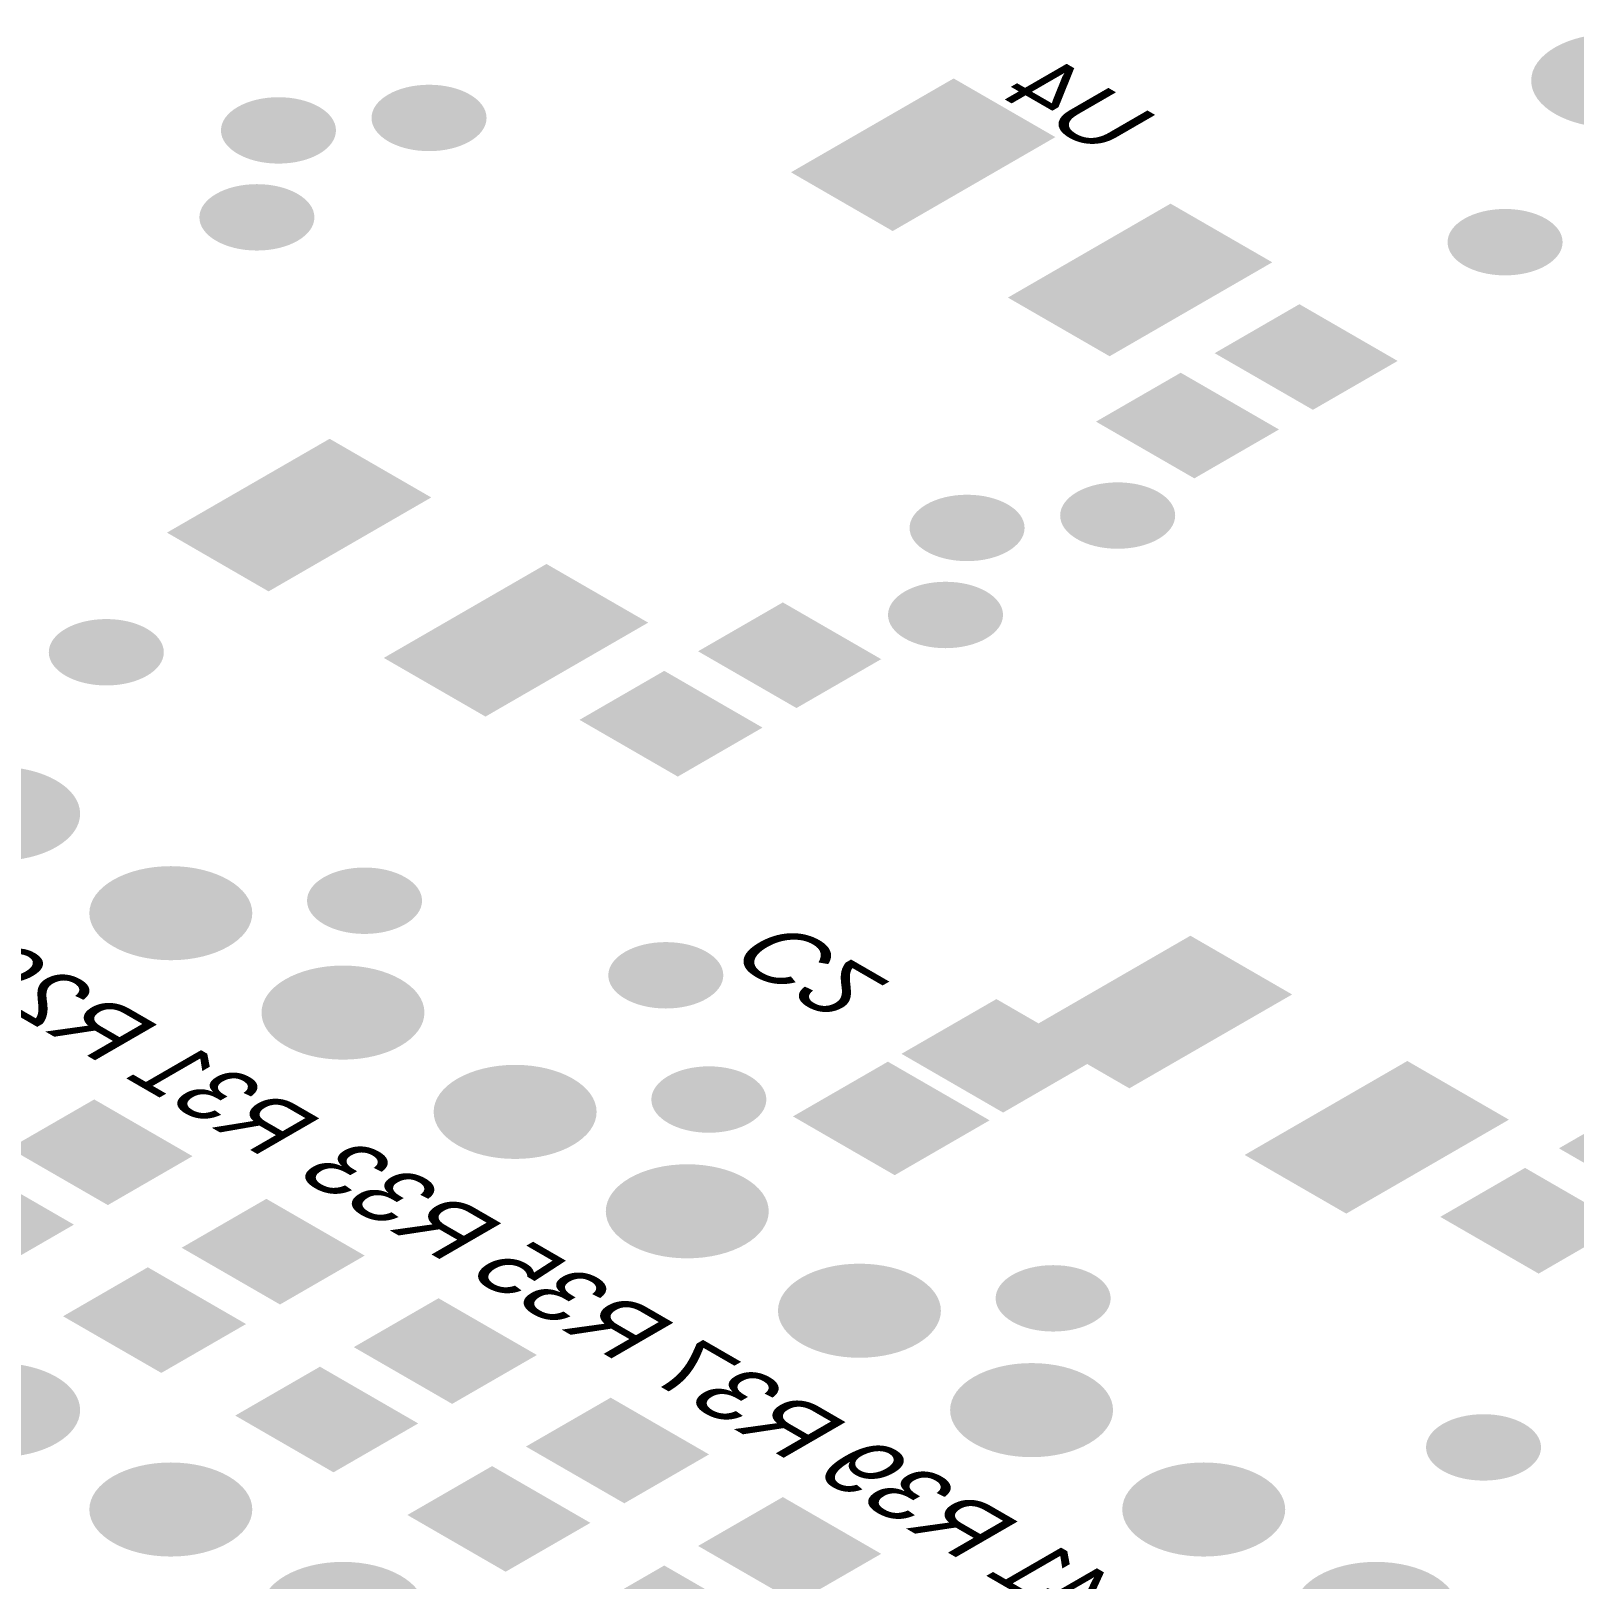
# Model space of a CAD drawing. Header units: millimetres. Extents: x -6 to 177, y -65 to 42.
# Drawn here: x 68.63 to 84.73, y -0.19 to 15.96 of the extents above; entities that cross this region are included whole.
import ezdxf

# ---------------------------------------------------------------- set-up
doc = ezdxf.new("R2010")
doc.units = ezdxf.units.MM
for name, color, linetype, true_color in [('Bottom Layer- Bottom', 7, 'Continuous', 0xffffff), ('Bottom Overlay- Bot Silk', 7, 'Continuous', 0xffffff), ('Bottom Paste- Bot Paste', 7, 'Continuous', 0xffffff), ('Bottom Solder- Bot Mask', 7, 'Continuous', 0xffffff), ('Multi-Layer', 7, 'Continuous', 0xffffff), ('Pad Holes', 7, 'Continuous', 0xffffff), ('Top Layer- Top', 7, 'Continuous', 0xffffff), ('Top Paste- Top Paste', 7, 'Continuous', 0xffffff), ('Top Solder- Top Mask', 7, 'Continuous', 0xffffff), ('Via Holes', 7, 'Continuous', 0xffffff)]:
    doc.layers.add(name, color=color, linetype=linetype, true_color=true_color)
doc.styles.add('Arial', font='')
doc.styles.get('Arial').set_extended_font_data('Arial')

# ---------------------------------------------------------------- blocks, each defined once
blk = doc.blocks.new('RES_0805_2012_B_296')
at = {"layer": 'Bottom Layer- Bottom', "linetype": 'Continuous', "lineweight": 18}
for points in [[(73.025, 1.675), (72.07, 2.226), (72.883, 2.695), (73.838, 2.144)], [(71.787, 0.96), (70.833, 1.512), (71.646, 1.981), (72.6, 1.43)]]:
    blk.add_hatch(color=7, dxfattribs=at).paths.add_polyline_path(points, flags=0)
at = {"layer": 'Bottom Paste- Bot Paste', "linetype": 'Continuous', "lineweight": 18}
for points in [[(73.025, 1.675), (72.07, 2.226), (72.883, 2.695), (73.838, 2.144)], [(71.787, 0.96), (70.833, 1.512), (71.646, 1.981), (72.6, 1.43)]]:
    blk.add_hatch(color=7, dxfattribs=at).paths.add_polyline_path(points, flags=0)
at = {"layer": 'Bottom Solder- Bot Mask', "linetype": 'Continuous', "lineweight": 18}
for points in [[(73.025, 1.634), (71.999, 2.226), (72.883, 2.736), (73.909, 2.144)], [(71.787, 0.92), (70.762, 1.512), (71.646, 2.022), (72.671, 1.43)]]:
    blk.add_hatch(color=7, dxfattribs=at).paths.add_polyline_path(points, flags=0)
blk = doc.blocks.new('CAP_0805_2012_B_295')
at = {"layer": 'Bottom Layer- Bottom', "linetype": 'Continuous', "lineweight": 18}
for points in [[(78.773, 4.714), (77.784, 5.286), (78.703, 5.817), (79.693, 5.245)], [(77.642, 4.061), (76.652, 4.633), (77.571, 5.163), (78.561, 4.592)]]:
    blk.add_hatch(color=7, dxfattribs=at).paths.add_polyline_path(points, flags=0)
at = {"layer": 'Bottom Paste- Bot Paste', "linetype": 'Continuous', "lineweight": 18}
for points in [[(78.773, 4.714), (77.784, 5.286), (78.703, 5.817), (79.693, 5.245)], [(77.642, 4.061), (76.652, 4.633), (77.571, 5.163), (78.561, 4.592)]]:
    blk.add_hatch(color=7, dxfattribs=at).paths.add_polyline_path(points, flags=0)
at = {"layer": 'Bottom Solder- Bot Mask', "linetype": 'Continuous', "lineweight": 18}
for points in [[(78.773, 4.673), (77.713, 5.286), (78.703, 5.857), (79.763, 5.245)], [(77.642, 4.02), (76.581, 4.633), (77.571, 5.204), (78.632, 4.592)]]:
    blk.add_hatch(color=7, dxfattribs=at).paths.add_polyline_path(points, flags=0)
blk = doc.blocks.new('RES_0805_2012_240')
at = {"layer": 'Top Layer- Top', "linetype": 'Continuous', "lineweight": 18}
for points in [[(76.475, 9.954), (77.43, 9.403), (76.617, 8.933), (75.662, 9.485)], [(75.238, 9.24), (76.193, 8.689), (75.379, 8.219), (74.425, 8.77)]]:
    blk.add_hatch(color=7, dxfattribs=at).paths.add_polyline_path(points, flags=0)
at = {"layer": 'Top Paste- Top Paste', "linetype": 'Continuous', "lineweight": 18}
for points in [[(76.475, 9.954), (77.43, 9.403), (76.617, 8.933), (75.662, 9.485)], [(75.238, 9.24), (76.193, 8.689), (75.379, 8.219), (74.425, 8.77)]]:
    blk.add_hatch(color=7, dxfattribs=at).paths.add_polyline_path(points, flags=0)
at = {"layer": 'Top Solder- Top Mask', "linetype": 'Continuous', "lineweight": 18}
for points in [[(76.475, 9.995), (77.501, 9.403), (76.617, 8.893), (75.591, 9.485)], [(75.238, 9.281), (76.263, 8.689), (75.379, 8.178), (74.354, 8.77)]]:
    blk.add_hatch(color=7, dxfattribs=at).paths.add_polyline_path(points, flags=0)
blk = doc.blocks.new('RES_0805_2012_238')
at = {"layer": 'Top Layer- Top', "linetype": 'Continuous', "lineweight": 18}
for points in [[(85.456, 4.769), (86.41, 4.218), (85.597, 3.749), (84.642, 4.3)], [(84.218, 4.055), (85.173, 3.504), (84.36, 3.034), (83.405, 3.585)]]:
    blk.add_hatch(color=7, dxfattribs=at).paths.add_polyline_path(points, flags=0)
at = {"layer": 'Top Paste- Top Paste', "linetype": 'Continuous', "lineweight": 18}
for points in [[(85.456, 4.769), (86.41, 4.218), (85.597, 3.749), (84.642, 4.3)], [(84.218, 4.055), (85.173, 3.504), (84.36, 3.034), (83.405, 3.585)]]:
    blk.add_hatch(color=7, dxfattribs=at).paths.add_polyline_path(points, flags=0)
at = {"layer": 'Top Solder- Top Mask', "linetype": 'Continuous', "lineweight": 18}
for points in [[(85.456, 4.81), (86.481, 4.218), (85.597, 3.708), (84.572, 4.3)], [(84.218, 4.096), (85.243, 3.504), (84.36, 2.993), (83.334, 3.585)]]:
    blk.add_hatch(color=7, dxfattribs=at).paths.add_polyline_path(points, flags=0)
blk = doc.blocks.new('RES_0805_2012_228')
at = {"layer": 'Top Layer- Top', "linetype": 'Continuous', "lineweight": 18}
for points in [[(81.864, 13.065), (82.818, 12.514), (82.005, 12.044), (81.05, 12.595)], [(80.626, 12.351), (81.581, 11.799), (80.768, 11.33), (79.813, 11.881)]]:
    blk.add_hatch(color=7, dxfattribs=at).paths.add_polyline_path(points, flags=0)
at = {"layer": 'Top Paste- Top Paste', "linetype": 'Continuous', "lineweight": 18}
for points in [[(81.864, 13.065), (82.818, 12.514), (82.005, 12.044), (81.05, 12.595)], [(80.626, 12.351), (81.581, 11.799), (80.768, 11.33), (79.813, 11.881)]]:
    blk.add_hatch(color=7, dxfattribs=at).paths.add_polyline_path(points, flags=0)
at = {"layer": 'Top Solder- Top Mask', "linetype": 'Continuous', "lineweight": 18}
for points in [[(81.864, 13.106), (82.889, 12.514), (82.005, 12.004), (80.98, 12.595)], [(80.626, 12.391), (81.651, 11.799), (80.768, 11.289), (79.742, 11.881)]]:
    blk.add_hatch(color=7, dxfattribs=at).paths.add_polyline_path(points, flags=0)
blk = doc.blocks.new('RES_0805_2012_B_170')
at = {"layer": 'Bottom Layer- Bottom', "linetype": 'Continuous', "lineweight": 18}
for points in [[(69.433, 3.749), (68.478, 4.3), (69.291, 4.769), (70.246, 4.218)], [(68.195, 3.034), (67.241, 3.585), (68.054, 4.055), (69.008, 3.504)]]:
    blk.add_hatch(color=7, dxfattribs=at).paths.add_polyline_path(points, flags=0)
at = {"layer": 'Bottom Paste- Bot Paste', "linetype": 'Continuous', "lineweight": 18}
for points in [[(69.433, 3.749), (68.478, 4.3), (69.291, 4.769), (70.246, 4.218)], [(68.195, 3.034), (67.241, 3.585), (68.054, 4.055), (69.008, 3.504)]]:
    blk.add_hatch(color=7, dxfattribs=at).paths.add_polyline_path(points, flags=0)
at = {"layer": 'Bottom Solder- Bot Mask', "linetype": 'Continuous', "lineweight": 18}
for points in [[(69.433, 3.708), (68.407, 4.3), (69.291, 4.81), (70.316, 4.218)], [(68.195, 2.993), (67.17, 3.585), (68.054, 4.096), (69.079, 3.504)]]:
    blk.add_hatch(color=7, dxfattribs=at).paths.add_polyline_path(points, flags=0)
blk = doc.blocks.new('RES_0805_2012_B_169')
at = {"layer": 'Bottom Layer- Bottom', "linetype": 'Continuous', "lineweight": 18}
for points in [[(74.821, 0.638), (73.866, 1.189), (74.679, 1.659), (75.634, 1.107)], [(73.583, -0.077), (72.629, 0.475), (73.442, 0.944), (74.396, 0.393)]]:
    blk.add_hatch(color=7, dxfattribs=at).paths.add_polyline_path(points, flags=0)
at = {"layer": 'Bottom Paste- Bot Paste', "linetype": 'Continuous', "lineweight": 18}
for points in [[(74.821, 0.638), (73.866, 1.189), (74.679, 1.659), (75.634, 1.107)], [(73.583, -0.077), (72.629, 0.475), (73.442, 0.944), (74.396, 0.393)]]:
    blk.add_hatch(color=7, dxfattribs=at).paths.add_polyline_path(points, flags=0)
at = {"layer": 'Bottom Solder- Bot Mask', "linetype": 'Continuous', "lineweight": 18}
for points in [[(74.821, 0.597), (73.795, 1.189), (74.679, 1.699), (75.705, 1.107)], [(73.583, -0.117), (72.558, 0.475), (73.442, 0.985), (74.467, 0.393)]]:
    blk.add_hatch(color=7, dxfattribs=at).paths.add_polyline_path(points, flags=0)
blk = doc.blocks.new('RES_0805_2012_B_165')
at = {"layer": 'Bottom Layer- Bottom', "linetype": 'Continuous', "lineweight": 18}
for points in [[(71.229, 2.712), (70.274, 3.263), (71.087, 3.732), (72.042, 3.181)], [(69.991, 1.997), (69.037, 2.548), (69.85, 3.018), (70.804, 2.467)]]:
    blk.add_hatch(color=7, dxfattribs=at).paths.add_polyline_path(points, flags=0)
at = {"layer": 'Bottom Paste- Bot Paste', "linetype": 'Continuous', "lineweight": 18}
for points in [[(71.229, 2.712), (70.274, 3.263), (71.087, 3.732), (72.042, 3.181)], [(69.991, 1.997), (69.037, 2.548), (69.85, 3.018), (70.804, 2.467)]]:
    blk.add_hatch(color=7, dxfattribs=at).paths.add_polyline_path(points, flags=0)
at = {"layer": 'Bottom Solder- Bot Mask', "linetype": 'Continuous', "lineweight": 18}
for points in [[(71.229, 2.671), (70.203, 3.263), (71.087, 3.773), (72.113, 3.181)], [(69.991, 1.957), (68.966, 2.548), (69.85, 3.059), (70.875, 2.467)]]:
    blk.add_hatch(color=7, dxfattribs=at).paths.add_polyline_path(points, flags=0)
blk = doc.blocks.new('RES_0805_2012_B_164')
at = {"layer": 'Bottom Layer- Bottom', "linetype": 'Continuous', "lineweight": 18}
for points in [[(76.617, -0.399), (75.662, 0.152), (76.475, 0.622), (77.43, 0.07)], [(75.379, -1.113), (74.425, -0.562), (75.238, -0.093), (76.193, -0.644)]]:
    blk.add_hatch(color=7, dxfattribs=at).paths.add_polyline_path(points, flags=0)
at = {"layer": 'Bottom Paste- Bot Paste', "linetype": 'Continuous', "lineweight": 18}
for points in [[(76.617, -0.399), (75.662, 0.152), (76.475, 0.622), (77.43, 0.07)], [(75.379, -1.113), (74.425, -0.562), (75.238, -0.093), (76.193, -0.644)]]:
    blk.add_hatch(color=7, dxfattribs=at).paths.add_polyline_path(points, flags=0)
at = {"layer": 'Bottom Solder- Bot Mask', "linetype": 'Continuous', "lineweight": 18}
for points in [[(76.617, -0.44), (75.591, 0.152), (76.475, 0.662), (77.501, 0.07)], [(75.379, -1.154), (74.354, -0.562), (75.238, -0.052), (76.263, -0.644)]]:
    blk.add_hatch(color=7, dxfattribs=at).paths.add_polyline_path(points, flags=0)
blk = doc.blocks.new('LED3528_74')
at = {"layer": 'Top Layer- Top', "linetype": 'Continuous', "lineweight": 18}
for points in [[(72.737, 11.09), (71.11, 10.151), (70.12, 10.723), (71.747, 11.662)], [(72.383, 9.416), (74.009, 10.355), (74.999, 9.784), (73.373, 8.845)]]:
    blk.add_hatch(color=7, dxfattribs=at).paths.add_polyline_path(points, flags=0)
at = {"layer": 'Top Paste- Top Paste', "linetype": 'Continuous', "lineweight": 18}
for points in [[(72.737, 11.09), (71.11, 10.151), (70.12, 10.723), (71.747, 11.662)], [(72.383, 9.416), (74.009, 10.355), (74.999, 9.784), (73.373, 8.845)]]:
    blk.add_hatch(color=7, dxfattribs=at).paths.add_polyline_path(points, flags=0)
at = {"layer": 'Top Solder- Top Mask', "linetype": 'Continuous', "lineweight": 18}
for points in [[(72.807, 11.09), (71.11, 10.11), (70.05, 10.723), (71.747, 11.702)], [(72.312, 9.416), (74.009, 10.396), (75.07, 9.784), (73.373, 8.804)]]:
    blk.add_hatch(color=7, dxfattribs=at).paths.add_polyline_path(points, flags=0)
blk = doc.blocks.new('LED3528_73')
at = {"layer": 'Top Layer- Top', "linetype": 'Continuous', "lineweight": 18}
for points in [[(81.717, 5.905), (80.09, 4.966), (79.1, 5.538), (80.727, 6.477)], [(81.363, 4.231), (82.99, 5.17), (83.98, 4.599), (82.353, 3.66)]]:
    blk.add_hatch(color=7, dxfattribs=at).paths.add_polyline_path(points, flags=0)
at = {"layer": 'Top Paste- Top Paste', "linetype": 'Continuous', "lineweight": 18}
for points in [[(81.717, 5.905), (80.09, 4.966), (79.1, 5.538), (80.727, 6.477)], [(81.363, 4.231), (82.99, 5.17), (83.98, 4.599), (82.353, 3.66)]]:
    blk.add_hatch(color=7, dxfattribs=at).paths.add_polyline_path(points, flags=0)
at = {"layer": 'Top Solder- Top Mask', "linetype": 'Continuous', "lineweight": 18}
for points in [[(81.788, 5.905), (80.09, 4.926), (79.03, 5.538), (80.727, 6.518)], [(81.293, 4.231), (82.99, 5.211), (84.05, 4.599), (82.353, 3.619)]]:
    blk.add_hatch(color=7, dxfattribs=at).paths.add_polyline_path(points, flags=0)
blk = doc.blocks.new('LED3528_50')
at = {"layer": 'Top Layer- Top', "linetype": 'Continuous', "lineweight": 18}
for points in [[(79.247, 14.849), (77.621, 13.91), (76.631, 14.482), (78.257, 15.421)], [(78.894, 13.175), (80.52, 14.114), (81.51, 13.543), (79.884, 12.604)]]:
    blk.add_hatch(color=7, dxfattribs=at).paths.add_polyline_path(points, flags=0)
at = {"layer": 'Top Paste- Top Paste', "linetype": 'Continuous', "lineweight": 18}
for points in [[(79.247, 14.849), (77.621, 13.91), (76.631, 14.482), (78.257, 15.421)], [(78.894, 13.175), (80.52, 14.114), (81.51, 13.543), (79.884, 12.604)]]:
    blk.add_hatch(color=7, dxfattribs=at).paths.add_polyline_path(points, flags=0)
at = {"layer": 'Top Solder- Top Mask', "linetype": 'Continuous', "lineweight": 18}
for points in [[(79.318, 14.849), (77.621, 13.869), (76.56, 14.482), (78.257, 15.461)], [(78.823, 13.175), (80.52, 14.155), (81.581, 13.543), (79.884, 12.563)]]:
    blk.add_hatch(color=7, dxfattribs=at).paths.add_polyline_path(points, flags=0)
blk = doc.blocks.new('DC_10_30')
at = {"layer": 'Bottom Layer- Bottom', "linetype": 'Continuous', "lineweight": 18}
h = blk.add_hatch(color=7, dxfattribs=at)
edge = h.paths.add_edge_path(flags=0)
edge.add_ellipse((68.294, 7.79), major_axis=(-0.8, 0), ratio=0.57735, start_angle=0, end_angle=360)
h = blk.add_hatch(color=7, dxfattribs=at)
edge = h.paths.add_edge_path(flags=0)
edge.add_ellipse((70.09, 6.753), major_axis=(-0.8, 0), ratio=0.57735, start_angle=0, end_angle=360)
h = blk.add_hatch(color=7, dxfattribs=at)
edge = h.paths.add_edge_path(flags=0)
edge.add_ellipse((71.886, 5.716), major_axis=(-0.8, 0), ratio=0.57735, start_angle=0, end_angle=360)
h = blk.add_hatch(color=7, dxfattribs=at)
edge = h.paths.add_edge_path(flags=0)
edge.add_ellipse((73.682, 4.68), major_axis=(-0.8, 0), ratio=0.57735, start_angle=0, end_angle=360)
h = blk.add_hatch(color=7, dxfattribs=at)
edge = h.paths.add_edge_path(flags=0)
edge.add_ellipse((75.478, 3.643), major_axis=(-0.8, 0), ratio=0.57735, start_angle=0, end_angle=360)
h = blk.add_hatch(color=7, dxfattribs=at)
edge = h.paths.add_edge_path(flags=0)
edge.add_ellipse((77.274, 2.606), major_axis=(-0.8, 0), ratio=0.57735, start_angle=0, end_angle=360)
h = blk.add_hatch(color=7, dxfattribs=at)
edge = h.paths.add_edge_path(flags=0)
edge.add_ellipse((68.294, 1.569), major_axis=(-0.8, 0), ratio=0.57735, start_angle=0, end_angle=360)
h = blk.add_hatch(color=7, dxfattribs=at)
edge = h.paths.add_edge_path(flags=0)
edge.add_ellipse((79.07, 1.569), major_axis=(-0.8, 0), ratio=0.57735, start_angle=0, end_angle=360)
h = blk.add_hatch(color=7, dxfattribs=at)
edge = h.paths.add_edge_path(flags=0)
edge.add_ellipse((70.09, 0.532), major_axis=(-0.8, 0), ratio=0.57735, start_angle=0, end_angle=360)
h = blk.add_hatch(color=7, dxfattribs=at)
edge = h.paths.add_edge_path(flags=0)
edge.add_ellipse((80.866, 0.532), major_axis=(-0.8, 0), ratio=0.57735, start_angle=0, end_angle=360)
h = blk.add_hatch(color=7, dxfattribs=at)
edge = h.paths.add_edge_path(flags=0)
edge.add_ellipse((71.886, -0.505), major_axis=(-0.8, 0), ratio=0.57735, start_angle=0, end_angle=360)
at = {"layer": 'Bottom Solder- Bot Mask', "linetype": 'Continuous', "lineweight": 18}
h = blk.add_hatch(color=7, dxfattribs=at)
edge = h.paths.add_edge_path(flags=0)
edge.add_ellipse((68.294, 7.79), major_axis=(-0.85, 0), ratio=0.57735, start_angle=0, end_angle=360)
h = blk.add_hatch(color=7, dxfattribs=at)
edge = h.paths.add_edge_path(flags=0)
edge.add_ellipse((70.09, 6.753), major_axis=(-0.85, 0), ratio=0.57735, start_angle=0, end_angle=360)
h = blk.add_hatch(color=7, dxfattribs=at)
edge = h.paths.add_edge_path(flags=0)
edge.add_ellipse((71.886, 5.716), major_axis=(-0.85, 0), ratio=0.57735, start_angle=0, end_angle=360)
h = blk.add_hatch(color=7, dxfattribs=at)
edge = h.paths.add_edge_path(flags=0)
edge.add_ellipse((73.682, 4.68), major_axis=(-0.85, 0), ratio=0.57735, start_angle=0, end_angle=360)
h = blk.add_hatch(color=7, dxfattribs=at)
edge = h.paths.add_edge_path(flags=0)
edge.add_ellipse((75.478, 3.643), major_axis=(-0.85, 0), ratio=0.57735, start_angle=0, end_angle=360)
h = blk.add_hatch(color=7, dxfattribs=at)
edge = h.paths.add_edge_path(flags=0)
edge.add_ellipse((77.274, 2.606), major_axis=(-0.85, 0), ratio=0.57735, start_angle=0, end_angle=360)
h = blk.add_hatch(color=7, dxfattribs=at)
edge = h.paths.add_edge_path(flags=0)
edge.add_ellipse((68.294, 1.569), major_axis=(-0.85, 0), ratio=0.57735, start_angle=0, end_angle=360)
h = blk.add_hatch(color=7, dxfattribs=at)
edge = h.paths.add_edge_path(flags=0)
edge.add_ellipse((79.07, 1.569), major_axis=(-0.85, 0), ratio=0.57735, start_angle=0, end_angle=360)
h = blk.add_hatch(color=7, dxfattribs=at)
edge = h.paths.add_edge_path(flags=0)
edge.add_ellipse((70.09, 0.532), major_axis=(-0.85, 0), ratio=0.57735, start_angle=0, end_angle=360)
h = blk.add_hatch(color=7, dxfattribs=at)
edge = h.paths.add_edge_path(flags=0)
edge.add_ellipse((80.866, 0.532), major_axis=(-0.85, 0), ratio=0.57735, start_angle=0, end_angle=360)
h = blk.add_hatch(color=7, dxfattribs=at)
edge = h.paths.add_edge_path(flags=0)
edge.add_ellipse((71.886, -0.505), major_axis=(-0.85, 0), ratio=0.57735, start_angle=0, end_angle=360)
at = {"layer": 'Multi-Layer', "linetype": 'Continuous', "lineweight": 18}
h = blk.add_hatch(color=9, dxfattribs=at)
edge = h.paths.add_edge_path(flags=0)
edge.add_ellipse((68.294, 7.79), major_axis=(-0.8, 0), ratio=0.57735, start_angle=0, end_angle=360)
h = blk.add_hatch(color=9, dxfattribs=at)
edge = h.paths.add_edge_path(flags=0)
edge.add_ellipse((70.09, 6.753), major_axis=(-0.8, 0), ratio=0.57735, start_angle=0, end_angle=360)
h = blk.add_hatch(color=9, dxfattribs=at)
edge = h.paths.add_edge_path(flags=0)
edge.add_ellipse((71.886, 5.716), major_axis=(-0.8, 0), ratio=0.57735, start_angle=0, end_angle=360)
h = blk.add_hatch(color=9, dxfattribs=at)
edge = h.paths.add_edge_path(flags=0)
edge.add_ellipse((73.682, 4.68), major_axis=(-0.8, 0), ratio=0.57735, start_angle=0, end_angle=360)
h = blk.add_hatch(color=9, dxfattribs=at)
edge = h.paths.add_edge_path(flags=0)
edge.add_ellipse((75.478, 3.643), major_axis=(-0.8, 0), ratio=0.57735, start_angle=0, end_angle=360)
h = blk.add_hatch(color=9, dxfattribs=at)
edge = h.paths.add_edge_path(flags=0)
edge.add_ellipse((77.274, 2.606), major_axis=(-0.8, 0), ratio=0.57735, start_angle=0, end_angle=360)
h = blk.add_hatch(color=9, dxfattribs=at)
edge = h.paths.add_edge_path(flags=0)
edge.add_ellipse((68.294, 1.569), major_axis=(-0.8, 0), ratio=0.57735, start_angle=0, end_angle=360)
h = blk.add_hatch(color=9, dxfattribs=at)
edge = h.paths.add_edge_path(flags=0)
edge.add_ellipse((79.07, 1.569), major_axis=(-0.8, 0), ratio=0.57735, start_angle=0, end_angle=360)
h = blk.add_hatch(color=9, dxfattribs=at)
edge = h.paths.add_edge_path(flags=0)
edge.add_ellipse((70.09, 0.532), major_axis=(-0.8, 0), ratio=0.57735, start_angle=0, end_angle=360)
h = blk.add_hatch(color=9, dxfattribs=at)
edge = h.paths.add_edge_path(flags=0)
edge.add_ellipse((80.866, 0.532), major_axis=(-0.8, 0), ratio=0.57735, start_angle=0, end_angle=360)
h = blk.add_hatch(color=9, dxfattribs=at)
edge = h.paths.add_edge_path(flags=0)
edge.add_ellipse((71.886, -0.505), major_axis=(-0.8, 0), ratio=0.57735, start_angle=0, end_angle=360)
at = {"layer": 'Pad Holes', "linetype": 'Continuous', "lineweight": 18}
h = blk.add_hatch(color=7, dxfattribs=at)
edge = h.paths.add_edge_path(flags=0)
edge.add_ellipse((68.294, 7.79), major_axis=(-0.4, 0), ratio=0.57735, start_angle=0, end_angle=360)
h = blk.add_hatch(color=7, dxfattribs=at)
edge = h.paths.add_edge_path(flags=0)
edge.add_ellipse((70.09, 6.753), major_axis=(-0.4, 0), ratio=0.57735, start_angle=0, end_angle=360)
h = blk.add_hatch(color=7, dxfattribs=at)
edge = h.paths.add_edge_path(flags=0)
edge.add_ellipse((71.886, 5.716), major_axis=(-0.4, 0), ratio=0.57735, start_angle=0, end_angle=360)
h = blk.add_hatch(color=7, dxfattribs=at)
edge = h.paths.add_edge_path(flags=0)
edge.add_ellipse((73.682, 4.68), major_axis=(-0.4, 0), ratio=0.57735, start_angle=0, end_angle=360)
h = blk.add_hatch(color=7, dxfattribs=at)
edge = h.paths.add_edge_path(flags=0)
edge.add_ellipse((75.478, 3.643), major_axis=(-0.4, 0), ratio=0.57735, start_angle=0, end_angle=360)
h = blk.add_hatch(color=7, dxfattribs=at)
edge = h.paths.add_edge_path(flags=0)
edge.add_ellipse((77.274, 2.606), major_axis=(-0.4, 0), ratio=0.57735, start_angle=0, end_angle=360)
h = blk.add_hatch(color=7, dxfattribs=at)
edge = h.paths.add_edge_path(flags=0)
edge.add_ellipse((68.294, 1.569), major_axis=(-0.4, 0), ratio=0.57735, start_angle=0, end_angle=360)
h = blk.add_hatch(color=7, dxfattribs=at)
edge = h.paths.add_edge_path(flags=0)
edge.add_ellipse((79.07, 1.569), major_axis=(-0.4, 0), ratio=0.57735, start_angle=0, end_angle=360)
h = blk.add_hatch(color=7, dxfattribs=at)
edge = h.paths.add_edge_path(flags=0)
edge.add_ellipse((70.09, 0.532), major_axis=(-0.4, 0), ratio=0.57735, start_angle=0, end_angle=360)
h = blk.add_hatch(color=7, dxfattribs=at)
edge = h.paths.add_edge_path(flags=0)
edge.add_ellipse((80.866, 0.532), major_axis=(-0.4, 0), ratio=0.57735, start_angle=0, end_angle=360)
at = {"layer": 'Top Layer- Top', "linetype": 'Continuous', "lineweight": 18}
h = blk.add_hatch(color=7, dxfattribs=at)
edge = h.paths.add_edge_path(flags=0)
edge.add_ellipse((68.294, 7.79), major_axis=(-0.8, 0), ratio=0.57735, start_angle=0, end_angle=360)
h = blk.add_hatch(color=7, dxfattribs=at)
edge = h.paths.add_edge_path(flags=0)
edge.add_ellipse((70.09, 6.753), major_axis=(-0.8, 0), ratio=0.57735, start_angle=0, end_angle=360)
h = blk.add_hatch(color=7, dxfattribs=at)
edge = h.paths.add_edge_path(flags=0)
edge.add_ellipse((71.886, 5.716), major_axis=(-0.8, 0), ratio=0.57735, start_angle=0, end_angle=360)
h = blk.add_hatch(color=7, dxfattribs=at)
edge = h.paths.add_edge_path(flags=0)
edge.add_ellipse((73.682, 4.68), major_axis=(-0.8, 0), ratio=0.57735, start_angle=0, end_angle=360)
h = blk.add_hatch(color=7, dxfattribs=at)
edge = h.paths.add_edge_path(flags=0)
edge.add_ellipse((75.478, 3.643), major_axis=(-0.8, 0), ratio=0.57735, start_angle=0, end_angle=360)
h = blk.add_hatch(color=7, dxfattribs=at)
edge = h.paths.add_edge_path(flags=0)
edge.add_ellipse((77.274, 2.606), major_axis=(-0.8, 0), ratio=0.57735, start_angle=0, end_angle=360)
h = blk.add_hatch(color=7, dxfattribs=at)
edge = h.paths.add_edge_path(flags=0)
edge.add_ellipse((68.294, 1.569), major_axis=(-0.8, 0), ratio=0.57735, start_angle=0, end_angle=360)
h = blk.add_hatch(color=7, dxfattribs=at)
edge = h.paths.add_edge_path(flags=0)
edge.add_ellipse((79.07, 1.569), major_axis=(-0.8, 0), ratio=0.57735, start_angle=0, end_angle=360)
h = blk.add_hatch(color=7, dxfattribs=at)
edge = h.paths.add_edge_path(flags=0)
edge.add_ellipse((70.09, 0.532), major_axis=(-0.8, 0), ratio=0.57735, start_angle=0, end_angle=360)
h = blk.add_hatch(color=7, dxfattribs=at)
edge = h.paths.add_edge_path(flags=0)
edge.add_ellipse((80.866, 0.532), major_axis=(-0.8, 0), ratio=0.57735, start_angle=0, end_angle=360)
h = blk.add_hatch(color=7, dxfattribs=at)
edge = h.paths.add_edge_path(flags=0)
edge.add_ellipse((71.886, -0.505), major_axis=(-0.8, 0), ratio=0.57735, start_angle=0, end_angle=360)
at = {"layer": 'Top Solder- Top Mask', "linetype": 'Continuous', "lineweight": 18}
h = blk.add_hatch(color=7, dxfattribs=at)
edge = h.paths.add_edge_path(flags=0)
edge.add_ellipse((68.294, 7.79), major_axis=(-0.85, 0), ratio=0.57735, start_angle=0, end_angle=360)
h = blk.add_hatch(color=7, dxfattribs=at)
edge = h.paths.add_edge_path(flags=0)
edge.add_ellipse((70.09, 6.753), major_axis=(-0.85, 0), ratio=0.57735, start_angle=0, end_angle=360)
h = blk.add_hatch(color=7, dxfattribs=at)
edge = h.paths.add_edge_path(flags=0)
edge.add_ellipse((71.886, 5.716), major_axis=(-0.85, 0), ratio=0.57735, start_angle=0, end_angle=360)
h = blk.add_hatch(color=7, dxfattribs=at)
edge = h.paths.add_edge_path(flags=0)
edge.add_ellipse((73.682, 4.68), major_axis=(-0.85, 0), ratio=0.57735, start_angle=0, end_angle=360)
h = blk.add_hatch(color=7, dxfattribs=at)
edge = h.paths.add_edge_path(flags=0)
edge.add_ellipse((75.478, 3.643), major_axis=(-0.85, 0), ratio=0.57735, start_angle=0, end_angle=360)
h = blk.add_hatch(color=7, dxfattribs=at)
edge = h.paths.add_edge_path(flags=0)
edge.add_ellipse((77.274, 2.606), major_axis=(-0.85, 0), ratio=0.57735, start_angle=0, end_angle=360)
h = blk.add_hatch(color=7, dxfattribs=at)
edge = h.paths.add_edge_path(flags=0)
edge.add_ellipse((68.294, 1.569), major_axis=(-0.85, 0), ratio=0.57735, start_angle=0, end_angle=360)
h = blk.add_hatch(color=7, dxfattribs=at)
edge = h.paths.add_edge_path(flags=0)
edge.add_ellipse((79.07, 1.569), major_axis=(-0.85, 0), ratio=0.57735, start_angle=0, end_angle=360)
h = blk.add_hatch(color=7, dxfattribs=at)
edge = h.paths.add_edge_path(flags=0)
edge.add_ellipse((70.09, 0.532), major_axis=(-0.85, 0), ratio=0.57735, start_angle=0, end_angle=360)
h = blk.add_hatch(color=7, dxfattribs=at)
edge = h.paths.add_edge_path(flags=0)
edge.add_ellipse((80.866, 0.532), major_axis=(-0.85, 0), ratio=0.57735, start_angle=0, end_angle=360)
h = blk.add_hatch(color=7, dxfattribs=at)
edge = h.paths.add_edge_path(flags=0)
edge.add_ellipse((71.886, -0.505), major_axis=(-0.85, 0), ratio=0.57735, start_angle=0, end_angle=360)
blk = doc.blocks.new('DC_10_22')
at = {"layer": 'Bottom Layer- Bottom', "linetype": 'Continuous', "lineweight": 18}
h = blk.add_hatch(color=7, dxfattribs=at)
edge = h.paths.add_edge_path(flags=0)
edge.add_ellipse((85.132, 15.438), major_axis=(-0.8, 0), ratio=0.57735, start_angle=0, end_angle=360)
at = {"layer": 'Bottom Solder- Bot Mask', "linetype": 'Continuous', "lineweight": 18}
h = blk.add_hatch(color=7, dxfattribs=at)
edge = h.paths.add_edge_path(flags=0)
edge.add_ellipse((85.132, 15.438), major_axis=(-0.85, 0), ratio=0.57735, start_angle=0, end_angle=360)
at = {"layer": 'Multi-Layer', "linetype": 'Continuous', "lineweight": 18}
h = blk.add_hatch(color=9, dxfattribs=at)
edge = h.paths.add_edge_path(flags=0)
edge.add_ellipse((85.132, 15.438), major_axis=(-0.8, 0), ratio=0.57735, start_angle=0, end_angle=360)
at = {"layer": 'Top Layer- Top', "linetype": 'Continuous', "lineweight": 18}
h = blk.add_hatch(color=7, dxfattribs=at)
edge = h.paths.add_edge_path(flags=0)
edge.add_ellipse((85.132, 15.438), major_axis=(-0.8, 0), ratio=0.57735, start_angle=0, end_angle=360)
at = {"layer": 'Top Solder- Top Mask', "linetype": 'Continuous', "lineweight": 18}
h = blk.add_hatch(color=7, dxfattribs=at)
edge = h.paths.add_edge_path(flags=0)
edge.add_ellipse((85.132, 15.438), major_axis=(-0.85, 0), ratio=0.57735, start_angle=0, end_angle=360)
blk = doc.blocks.new('DC_10_14')
at = {"layer": 'Bottom Layer- Bottom', "linetype": 'Continuous', "lineweight": 18}
h = blk.add_hatch(color=7, dxfattribs=at)
edge = h.paths.add_edge_path(flags=0)
edge.add_ellipse((82.663, -0.505), major_axis=(-0.8, 0), ratio=0.57735, start_angle=0, end_angle=360)
at = {"layer": 'Bottom Solder- Bot Mask', "linetype": 'Continuous', "lineweight": 18}
h = blk.add_hatch(color=7, dxfattribs=at)
edge = h.paths.add_edge_path(flags=0)
edge.add_ellipse((82.663, -0.505), major_axis=(-0.85, 0), ratio=0.57735, start_angle=0, end_angle=360)
at = {"layer": 'Multi-Layer', "linetype": 'Continuous', "lineweight": 18}
h = blk.add_hatch(color=9, dxfattribs=at)
edge = h.paths.add_edge_path(flags=0)
edge.add_ellipse((82.663, -0.505), major_axis=(-0.8, 0), ratio=0.57735, start_angle=0, end_angle=360)
at = {"layer": 'Top Layer- Top', "linetype": 'Continuous', "lineweight": 18}
h = blk.add_hatch(color=7, dxfattribs=at)
edge = h.paths.add_edge_path(flags=0)
edge.add_ellipse((82.663, -0.505), major_axis=(-0.8, 0), ratio=0.57735, start_angle=0, end_angle=360)
at = {"layer": 'Top Solder- Top Mask', "linetype": 'Continuous', "lineweight": 18}
h = blk.add_hatch(color=7, dxfattribs=at)
edge = h.paths.add_edge_path(flags=0)
edge.add_ellipse((82.663, -0.505), major_axis=(-0.85, 0), ratio=0.57735, start_angle=0, end_angle=360)

msp = doc.modelspace()

# ---------------------------------------------------------------- hatches: boundary and pattern name
at = {"layer": 'Bottom Layer- Bottom', "linetype": 'Continuous', "lineweight": 18}
h = msp.add_hatch(color=7, dxfattribs=at)
edge = h.paths.add_edge_path(flags=0)
edge.add_ellipse((72.784, 15.049), major_axis=(-0.55, 0), ratio=0.57735, start_angle=0, end_angle=360)
h = msp.add_hatch(color=7, dxfattribs=at)
edge = h.paths.add_edge_path(flags=0)
edge.add_ellipse((71.213, 14.919), major_axis=(-0.55, 0), ratio=0.57735, start_angle=0, end_angle=360)
h = msp.add_hatch(color=7, dxfattribs=at)
edge = h.paths.add_edge_path(flags=0)
edge.add_ellipse((70.988, 14.012), major_axis=(-0.55, 0), ratio=0.57735, start_angle=0, end_angle=360)
h = msp.add_hatch(color=7, dxfattribs=at)
edge = h.paths.add_edge_path(flags=0)
edge.add_ellipse((84.01, 13.753), major_axis=(-0.55, 0), ratio=0.57735, start_angle=0, end_angle=360)
h = msp.add_hatch(color=7, dxfattribs=at)
edge = h.paths.add_edge_path(flags=0)
edge.add_ellipse((79.968, 10.901), major_axis=(-0.55, 0), ratio=0.57735, start_angle=0, end_angle=360)
h = msp.add_hatch(color=7, dxfattribs=at)
edge = h.paths.add_edge_path(flags=0)
edge.add_ellipse((78.397, 10.772), major_axis=(-0.55, 0), ratio=0.57735, start_angle=0, end_angle=360)
h = msp.add_hatch(color=7, dxfattribs=at)
edge = h.paths.add_edge_path(flags=0)
edge.add_ellipse((78.172, 9.864), major_axis=(-0.55, 0), ratio=0.57735, start_angle=0, end_angle=360)
h = msp.add_hatch(color=7, dxfattribs=at)
edge = h.paths.add_edge_path(flags=0)
edge.add_ellipse((69.417, 9.475), major_axis=(-0.55, 0), ratio=0.57735, start_angle=0, end_angle=360)
h = msp.add_hatch(color=7, dxfattribs=at)
edge = h.paths.add_edge_path(flags=0)
edge.add_ellipse((72.111, 6.883), major_axis=(-0.55, 0), ratio=0.57735, start_angle=0, end_angle=360)
h = msp.add_hatch(color=7, dxfattribs=at)
edge = h.paths.add_edge_path(flags=0)
edge.add_ellipse((75.254, 6.105), major_axis=(-0.55, 0), ratio=0.57735, start_angle=0, end_angle=360)
h = msp.add_hatch(color=7, dxfattribs=at)
edge = h.paths.add_edge_path(flags=0)
edge.add_ellipse((75.703, 4.809), major_axis=(-0.55, 0), ratio=0.57735, start_angle=0, end_angle=360)
h = msp.add_hatch(color=7, dxfattribs=at)
edge = h.paths.add_edge_path(flags=0)
edge.add_ellipse((79.295, 2.735), major_axis=(-0.55, 0), ratio=0.57735, start_angle=0, end_angle=360)
h = msp.add_hatch(color=7, dxfattribs=at)
edge = h.paths.add_edge_path(flags=0)
edge.add_ellipse((83.785, 1.18), major_axis=(-0.55, 0), ratio=0.57735, start_angle=0, end_angle=360)
at = {"layer": 'Bottom Solder- Bot Mask', "linetype": 'Continuous', "lineweight": 18}
h = msp.add_hatch(color=7, dxfattribs=at)
edge = h.paths.add_edge_path(flags=0)
edge.add_ellipse((72.784, 15.049), major_axis=(-0.6, 0), ratio=0.57735, start_angle=0, end_angle=360)
h = msp.add_hatch(color=7, dxfattribs=at)
edge = h.paths.add_edge_path(flags=0)
edge.add_ellipse((71.213, 14.919), major_axis=(-0.6, 0), ratio=0.57735, start_angle=0, end_angle=360)
h = msp.add_hatch(color=7, dxfattribs=at)
edge = h.paths.add_edge_path(flags=0)
edge.add_ellipse((70.988, 14.012), major_axis=(-0.6, 0), ratio=0.57735, start_angle=0, end_angle=360)
h = msp.add_hatch(color=7, dxfattribs=at)
edge = h.paths.add_edge_path(flags=0)
edge.add_ellipse((84.01, 13.753), major_axis=(-0.6, 0), ratio=0.57735, start_angle=0, end_angle=360)
h = msp.add_hatch(color=7, dxfattribs=at)
edge = h.paths.add_edge_path(flags=0)
edge.add_ellipse((79.968, 10.901), major_axis=(-0.6, 0), ratio=0.57735, start_angle=0, end_angle=360)
h = msp.add_hatch(color=7, dxfattribs=at)
edge = h.paths.add_edge_path(flags=0)
edge.add_ellipse((78.397, 10.772), major_axis=(-0.6, 0), ratio=0.57735, start_angle=0, end_angle=360)
h = msp.add_hatch(color=7, dxfattribs=at)
edge = h.paths.add_edge_path(flags=0)
edge.add_ellipse((78.172, 9.864), major_axis=(-0.6, 0), ratio=0.57735, start_angle=0, end_angle=360)
h = msp.add_hatch(color=7, dxfattribs=at)
edge = h.paths.add_edge_path(flags=0)
edge.add_ellipse((69.417, 9.475), major_axis=(-0.6, 0), ratio=0.57735, start_angle=0, end_angle=360)
h = msp.add_hatch(color=7, dxfattribs=at)
edge = h.paths.add_edge_path(flags=0)
edge.add_ellipse((72.111, 6.883), major_axis=(-0.6, 0), ratio=0.57735, start_angle=0, end_angle=360)
h = msp.add_hatch(color=7, dxfattribs=at)
edge = h.paths.add_edge_path(flags=0)
edge.add_ellipse((75.254, 6.105), major_axis=(-0.6, 0), ratio=0.57735, start_angle=0, end_angle=360)
h = msp.add_hatch(color=7, dxfattribs=at)
edge = h.paths.add_edge_path(flags=0)
edge.add_ellipse((75.703, 4.809), major_axis=(-0.6, 0), ratio=0.57735, start_angle=0, end_angle=360)
h = msp.add_hatch(color=7, dxfattribs=at)
edge = h.paths.add_edge_path(flags=0)
edge.add_ellipse((79.295, 2.735), major_axis=(-0.6, 0), ratio=0.57735, start_angle=0, end_angle=360)
h = msp.add_hatch(color=7, dxfattribs=at)
edge = h.paths.add_edge_path(flags=0)
edge.add_ellipse((83.785, 1.18), major_axis=(-0.6, 0), ratio=0.57735, start_angle=0, end_angle=360)
at = {"layer": 'Top Layer- Top', "linetype": 'Continuous', "lineweight": 18}
h = msp.add_hatch(color=7, dxfattribs=at)
edge = h.paths.add_edge_path(flags=0)
edge.add_ellipse((72.784, 15.049), major_axis=(-0.55, 0), ratio=0.57735, start_angle=0, end_angle=360)
h = msp.add_hatch(color=7, dxfattribs=at)
edge = h.paths.add_edge_path(flags=0)
edge.add_ellipse((71.213, 14.919), major_axis=(-0.55, 0), ratio=0.57735, start_angle=0, end_angle=360)
h = msp.add_hatch(color=7, dxfattribs=at)
edge = h.paths.add_edge_path(flags=0)
edge.add_ellipse((70.988, 14.012), major_axis=(-0.55, 0), ratio=0.57735, start_angle=0, end_angle=360)
h = msp.add_hatch(color=7, dxfattribs=at)
edge = h.paths.add_edge_path(flags=0)
edge.add_ellipse((84.01, 13.753), major_axis=(-0.55, 0), ratio=0.57735, start_angle=0, end_angle=360)
h = msp.add_hatch(color=7, dxfattribs=at)
edge = h.paths.add_edge_path(flags=0)
edge.add_ellipse((79.968, 10.901), major_axis=(-0.55, 0), ratio=0.57735, start_angle=0, end_angle=360)
h = msp.add_hatch(color=7, dxfattribs=at)
edge = h.paths.add_edge_path(flags=0)
edge.add_ellipse((78.397, 10.772), major_axis=(-0.55, 0), ratio=0.57735, start_angle=0, end_angle=360)
h = msp.add_hatch(color=7, dxfattribs=at)
edge = h.paths.add_edge_path(flags=0)
edge.add_ellipse((78.172, 9.864), major_axis=(-0.55, 0), ratio=0.57735, start_angle=0, end_angle=360)
h = msp.add_hatch(color=7, dxfattribs=at)
edge = h.paths.add_edge_path(flags=0)
edge.add_ellipse((69.417, 9.475), major_axis=(-0.55, 0), ratio=0.57735, start_angle=0, end_angle=360)
h = msp.add_hatch(color=7, dxfattribs=at)
edge = h.paths.add_edge_path(flags=0)
edge.add_ellipse((72.111, 6.883), major_axis=(-0.55, 0), ratio=0.57735, start_angle=0, end_angle=360)
h = msp.add_hatch(color=7, dxfattribs=at)
edge = h.paths.add_edge_path(flags=0)
edge.add_ellipse((75.254, 6.105), major_axis=(-0.55, 0), ratio=0.57735, start_angle=0, end_angle=360)
h = msp.add_hatch(color=7, dxfattribs=at)
edge = h.paths.add_edge_path(flags=0)
edge.add_ellipse((75.703, 4.809), major_axis=(-0.55, 0), ratio=0.57735, start_angle=0, end_angle=360)
h = msp.add_hatch(color=7, dxfattribs=at)
edge = h.paths.add_edge_path(flags=0)
edge.add_ellipse((79.295, 2.735), major_axis=(-0.55, 0), ratio=0.57735, start_angle=0, end_angle=360)
h = msp.add_hatch(color=7, dxfattribs=at)
edge = h.paths.add_edge_path(flags=0)
edge.add_ellipse((83.785, 1.18), major_axis=(-0.55, 0), ratio=0.57735, start_angle=0, end_angle=360)
at = {"layer": 'Top Solder- Top Mask', "linetype": 'Continuous', "lineweight": 18}
h = msp.add_hatch(color=7, dxfattribs=at)
edge = h.paths.add_edge_path(flags=0)
edge.add_ellipse((72.784, 15.049), major_axis=(-0.6, 0), ratio=0.57735, start_angle=0, end_angle=360)
h = msp.add_hatch(color=7, dxfattribs=at)
edge = h.paths.add_edge_path(flags=0)
edge.add_ellipse((71.213, 14.919), major_axis=(-0.6, 0), ratio=0.57735, start_angle=0, end_angle=360)
h = msp.add_hatch(color=7, dxfattribs=at)
edge = h.paths.add_edge_path(flags=0)
edge.add_ellipse((70.988, 14.012), major_axis=(-0.6, 0), ratio=0.57735, start_angle=0, end_angle=360)
h = msp.add_hatch(color=7, dxfattribs=at)
edge = h.paths.add_edge_path(flags=0)
edge.add_ellipse((84.01, 13.753), major_axis=(-0.6, 0), ratio=0.57735, start_angle=0, end_angle=360)
h = msp.add_hatch(color=7, dxfattribs=at)
edge = h.paths.add_edge_path(flags=0)
edge.add_ellipse((79.968, 10.901), major_axis=(-0.6, 0), ratio=0.57735, start_angle=0, end_angle=360)
h = msp.add_hatch(color=7, dxfattribs=at)
edge = h.paths.add_edge_path(flags=0)
edge.add_ellipse((78.397, 10.772), major_axis=(-0.6, 0), ratio=0.57735, start_angle=0, end_angle=360)
h = msp.add_hatch(color=7, dxfattribs=at)
edge = h.paths.add_edge_path(flags=0)
edge.add_ellipse((78.172, 9.864), major_axis=(-0.6, 0), ratio=0.57735, start_angle=0, end_angle=360)
h = msp.add_hatch(color=7, dxfattribs=at)
edge = h.paths.add_edge_path(flags=0)
edge.add_ellipse((69.417, 9.475), major_axis=(-0.6, 0), ratio=0.57735, start_angle=0, end_angle=360)
h = msp.add_hatch(color=7, dxfattribs=at)
edge = h.paths.add_edge_path(flags=0)
edge.add_ellipse((72.111, 6.883), major_axis=(-0.6, 0), ratio=0.57735, start_angle=0, end_angle=360)
h = msp.add_hatch(color=7, dxfattribs=at)
edge = h.paths.add_edge_path(flags=0)
edge.add_ellipse((75.254, 6.105), major_axis=(-0.6, 0), ratio=0.57735, start_angle=0, end_angle=360)
h = msp.add_hatch(color=7, dxfattribs=at)
edge = h.paths.add_edge_path(flags=0)
edge.add_ellipse((75.703, 4.809), major_axis=(-0.6, 0), ratio=0.57735, start_angle=0, end_angle=360)
h = msp.add_hatch(color=7, dxfattribs=at)
edge = h.paths.add_edge_path(flags=0)
edge.add_ellipse((79.295, 2.735), major_axis=(-0.6, 0), ratio=0.57735, start_angle=0, end_angle=360)
h = msp.add_hatch(color=7, dxfattribs=at)
edge = h.paths.add_edge_path(flags=0)
edge.add_ellipse((83.785, 1.18), major_axis=(-0.6, 0), ratio=0.57735, start_angle=0, end_angle=360)
at = {"layer": 'Via Holes', "linetype": 'Continuous', "lineweight": 18}
h = msp.add_hatch(color=7, dxfattribs=at)
edge = h.paths.add_edge_path(flags=0)
edge.add_ellipse((72.784, 15.049), major_axis=(-0.3, 0), ratio=0.57735, start_angle=0, end_angle=360)
h = msp.add_hatch(color=7, dxfattribs=at)
edge = h.paths.add_edge_path(flags=0)
edge.add_ellipse((71.213, 14.919), major_axis=(-0.3, 0), ratio=0.57735, start_angle=0, end_angle=360)
h = msp.add_hatch(color=7, dxfattribs=at)
edge = h.paths.add_edge_path(flags=0)
edge.add_ellipse((70.988, 14.012), major_axis=(-0.3, 0), ratio=0.57735, start_angle=0, end_angle=360)
h = msp.add_hatch(color=7, dxfattribs=at)
edge = h.paths.add_edge_path(flags=0)
edge.add_ellipse((84.01, 13.753), major_axis=(-0.3, 0), ratio=0.57735, start_angle=0, end_angle=360)
h = msp.add_hatch(color=7, dxfattribs=at)
edge = h.paths.add_edge_path(flags=0)
edge.add_ellipse((79.968, 10.901), major_axis=(-0.3, 0), ratio=0.57735, start_angle=0, end_angle=360)
h = msp.add_hatch(color=7, dxfattribs=at)
edge = h.paths.add_edge_path(flags=0)
edge.add_ellipse((78.397, 10.772), major_axis=(-0.3, 0), ratio=0.57735, start_angle=0, end_angle=360)
h = msp.add_hatch(color=7, dxfattribs=at)
edge = h.paths.add_edge_path(flags=0)
edge.add_ellipse((78.172, 9.864), major_axis=(-0.3, 0), ratio=0.57735, start_angle=0, end_angle=360)
h = msp.add_hatch(color=7, dxfattribs=at)
edge = h.paths.add_edge_path(flags=0)
edge.add_ellipse((69.417, 9.475), major_axis=(-0.3, 0), ratio=0.57735, start_angle=0, end_angle=360)
h = msp.add_hatch(color=7, dxfattribs=at)
edge = h.paths.add_edge_path(flags=0)
edge.add_ellipse((72.111, 6.883), major_axis=(-0.3, 0), ratio=0.57735, start_angle=0, end_angle=360)
h = msp.add_hatch(color=7, dxfattribs=at)
edge = h.paths.add_edge_path(flags=0)
edge.add_ellipse((75.254, 6.105), major_axis=(-0.3, 0), ratio=0.57735, start_angle=0, end_angle=360)
h = msp.add_hatch(color=7, dxfattribs=at)
edge = h.paths.add_edge_path(flags=0)
edge.add_ellipse((75.703, 4.809), major_axis=(-0.3, 0), ratio=0.57735, start_angle=0, end_angle=360)
h = msp.add_hatch(color=7, dxfattribs=at)
edge = h.paths.add_edge_path(flags=0)
edge.add_ellipse((79.295, 2.735), major_axis=(-0.3, 0), ratio=0.57735, start_angle=0, end_angle=360)
h = msp.add_hatch(color=7, dxfattribs=at)
edge = h.paths.add_edge_path(flags=0)
edge.add_ellipse((83.785, 1.18), major_axis=(-0.3, 0), ratio=0.57735, start_angle=0, end_angle=360)

# ---------------------------------------------------------------- linework, layer by layer
at = {"color": 252, "linetype": 'Continuous', "lineweight": 13}
for points, degree in [([(177.13, -22.25), (65.407, 42.254)], 1), ([(177.13, -23.474), (65.407, 41.029)], 1), ([(44.194, 4.287), (70.004, -10.614)], 1), ([(44.194, 3.062), (70.004, -11.839)], 1), ([(-6.364, 0.816), (2.946, -4.559), (21.567, -15.309), (49.497, -31.435), (77.428, -47.561), (96.049, -58.311), (105.359, -63.687)], 3)]:
    msp.add_open_spline(points, degree=degree, dxfattribs=at)
at = {"color": 163, "linetype": 'Continuous', "lineweight": 18}
for points in [[(65.407, 41.029), (177.13, -23.474)], [(44.194, 3.062), (70.004, -11.839)]]:
    msp.add_open_spline(points, degree=1, dxfattribs=at)

# ---------------------------------------------------------------- block references
for name in ['DC_10_22', 'LED3528_50', 'RES_0805_2012_228', 'LED3528_74', 'DC_10_30', 'RES_0805_2012_240', 'LED3528_73', 'CAP_0805_2012_B_295', 'RES_0805_2012_B_170', 'RES_0805_2012_238', 'RES_0805_2012_B_165', 'RES_0805_2012_B_296', 'RES_0805_2012_B_169', 'RES_0805_2012_B_164', 'DC_10_14']:
    msp.add_blockref(name, (0, 0), dxfattribs=at)

# ---------------------------------------------------------------- texts
at = {"layer": 'Bottom Overlay- Bot Silk', "color": 44, "linetype": 'Continuous', "lineweight": 13, "extrusion": (0, -0.816497, -0.57735), "char_height": 0.912, "attachment_point": 7, "line_spacing_factor": 1.047437, "style": 'Arial'}
for s, insert, text_direction in [('\\fArial|b0|i0;\\W0.9532;U4', (79.771, 14.665, 0.104), (-0.707107, 0.408248, -0.57735)), ('\\fArial|b0|i0;\\W0.9728;C2', (76.519, 6.666, -0.207), (0.707107, -0.408248, 0.57735)), ('\\fArial|b0|i0;\\W0.9701;R29', (69.362, 5.172, 0.104), (-0.707107, 0.408248, -0.57735)), ('\\fArial|b0|i0;\\W0.8909;R31', (71.05, 4.197, 0.104), (-0.707107, 0.408248, -0.57735)), ('\\fArial|b0|i0;\\W0.9692;R33', (72.954, 3.099, 0.104), (-0.707107, 0.408248, -0.57735)), ('\\fArial|b0|i0;\\W0.9721;R35', (74.75, 2.062, 0.104), (-0.707107, 0.408248, -0.57735)), ('\\fArial|b0|i0;\\W0.9688;R37', (76.546, 1.025, 0.104), (-0.707107, 0.408248, -0.57735)), ('\\fArial|b0|i0;\\W0.9701;R39', (78.342, -0.012, 0.104), (-0.707107, 0.408248, -0.57735)), ('\\fArial|b0|i0;\\W0.8909;R41', (80.031, -0.987, 0.104), (-0.707107, 0.408248, -0.57735))]:
    msp.add_mtext(s, dxfattribs=dict(at, insert=insert, text_direction=text_direction))

doc.saveas('drawing.dxf')
